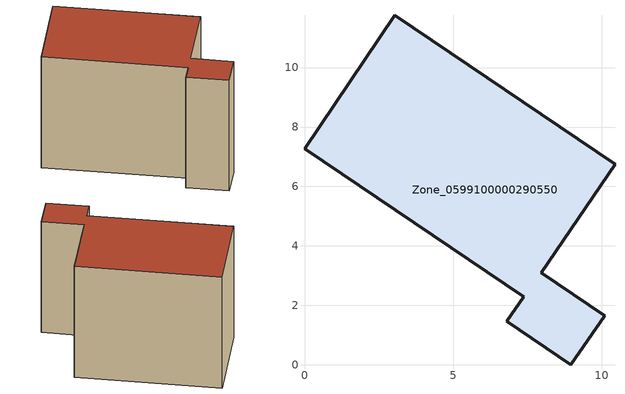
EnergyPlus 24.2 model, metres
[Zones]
Zone_0599100000290550
 floor ground (C_G): 10.1,1.64 8.96,0 6.8,1.46 7.38,2.28 0,7.27 3.03,11.76 10.45,6.74 7.96,3.1 z1.44
 wall outside (C_F): 3.03,11.76 0,7.27 7.38,2.28 6.8,1.46 8.96,0 10.1,1.64 7.96,3.1 10.45,6.74 3.03,11.76 z1.44:9.52
 roof outside (C_R): 10.1,1.64 7.96,3.1 10.45,6.74 3.03,11.76 0,7.27 7.38,2.28 6.8,1.46 8.96,0 z9.52
[BUILDING]
Pand.0599100000290550: North Axis=0; Terrain=City; Loads Convergence Tolerance Value=0.04; Temperature Convergence Tolerance Value=0.4; Solar Distribution=FullExterior; Maximum Number of Warmup Days=25; Minimum Number of Warmup Days=1
[Site:Location]
Rotterdam.The.Hague.AP_ZH_NLD Design_Conditions: Latitude=51.96; Longitude=4.45; Time Zone=1; Elevation=-4.5
[SITE:GROUNDTEMPERATURE:BUILDINGSURFACE]
18, 18, 18, 18, 18, 18, 18, 18, 18, 18, 18, 18
[MATERIAL] Thermal Absorptance=0.9; Solar Absorptance=0.7; Visible Absorptance=0.7
Name | Roughness | Thickness | Conductivity | Density | Specific Heat
G.TI.1975-1991 | MediumSmooth | 0.15 | 0.288461 | 540 | 1210
F.TI.1975-1991 | Rough | 0.3 | 0.230769 | 1920 | 840
R.TI.1975-1991 | MediumRough | 0.2 | 0.153846 | 1500 | 1000
[CONSTRUCTION]
C_G: G.TI.1975-1991
C_F: F.TI.1975-1991
C_R: R.TI.1975-1991
[ZONE]
Zone_0599100000290550: Type=1; Multiplier=1; Ceiling Height=Autocalculate; Volume=Autocalculate; Floor Area=autocalculate; Part of Total Floor Area=Yes
[ZONEINFILTRATION:DESIGNFLOWRATE]
Infil_Zone_0599100000290550: Zone or ZoneList or Space or SpaceList=Zone_0599100000290550; Schedule=AlwaysOn; Design Flow Rate Calculation Method=Flow/Area; Flow Rate per Floor Area=0.003; Constant Term Coefficient=1; Temperature Term Coefficient=0; Velocity Term Coefficient=0; Velocity Squared Term Coefficient=0
[HVACTEMPLATE:ZONE:IDEALLOADSAIRSYSTEM]
Zone_0599100000290550: Maximum Heating Supply Air Temperature=50; Minimum Cooling Supply Air Temperature=13; Maximum Heating Supply Air Humidity Ratio=0.0156; Minimum Cooling Supply Air Humidity Ratio=0.0077; Heating Limit=NoLimit; Cooling Limit=NoLimit; Dehumidification Control Type=ConstantSensibleHeatRatio; Cooling Sensible Heat Ratio=0.7; Dehumidification Setpoint=60; Humidification Control Type=None; Humidification Setpoint=30; Outdoor Air Method=None; Outdoor Air Flow Rate per Person=0.00944; Outdoor Air Flow Rate per Zone Floor Area=0; Outdoor Air Flow Rate per Zone=0; Demand Controlled Ventilation Type=None; Outdoor Air Economizer Type=NoEconomizer; Heat Recovery Type=None; Sensible Heat Recovery Effectiveness=0.7; Latent Heat Recovery Effectiveness=0.65
[ZONECONTROL:THERMOSTAT]
ThermostatControl_Zone_0599100000290550: Zone or ZoneList=Zone_0599100000290550; Control Type Schedule=DualSetpointControlType; Control 1=Thermostat_Zone_0599100000290550; Temperature Difference Between Cutout And Setpoint=0
[THERMOSTATSETPOINT:DUALSETPOINT]
Thermostat_Zone_0599100000290550: Heating Setpoint Temperature Schedule=HeatingSetpoint_Zone_0599100000290550; Cooling Setpoint Temperature Schedule=CoolingSetpoint_Zone_0599100000290550
[SCHEDULE:COMPACT]
HeatingSetpoint_Zone_0599100000290550: Through: 12/31, For: AllDays, Until: 24:00, 21
CoolingSetpoint_Zone_0599100000290550: Through: 12/31, For: AllDays, Until: 24:00, 24
DualSetpointControlType: Through: 12/31, For: AllDays, Until: 24:00, 4
AlwaysOn: Through: 12/31, For: AllDays, Until: 24:00, 1
